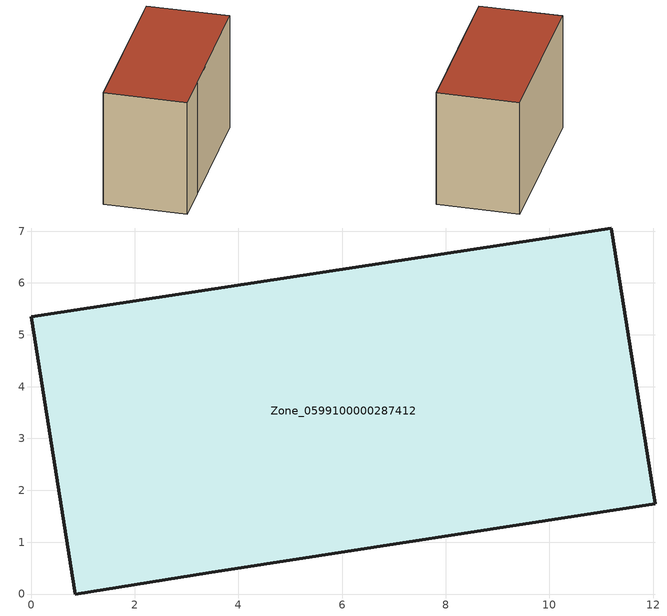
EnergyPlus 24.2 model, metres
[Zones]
Zone_0599100000287412
 floor ground (C_G): 3.43,0.41 0.86,0 0,5.35 11.19,7.06 12.05,1.74 z0
 wall outside (C_F): 11.19,7.06 0,5.35 0.86,0 3.43,0.41 12.05,1.74 11.19,7.06 z0:8.01
 roof outside (C_R): 12.05,1.74 11.19,7.06 0,5.35 0.86,0 3.43,0.41 z8.01
[BUILDING]
Pand.0599100000287412: North Axis=0; Terrain=City; Loads Convergence Tolerance Value=0.04; Temperature Convergence Tolerance Value=0.4; Solar Distribution=FullExterior; Maximum Number of Warmup Days=25; Minimum Number of Warmup Days=1
[Site:Location]
Rotterdam.The.Hague.AP_ZH_NLD Design_Conditions: Latitude=51.96; Longitude=4.45; Time Zone=1; Elevation=-4.5
[SITE:GROUNDTEMPERATURE:BUILDINGSURFACE]
18, 18, 18, 18, 18, 18, 18, 18, 18, 18, 18, 18
[MATERIAL] Thermal Absorptance=0.9; Solar Absorptance=0.7; Visible Absorptance=0.7
Name | Roughness | Thickness | Conductivity | Density | Specific Heat
G.TI.1975-1991 | MediumSmooth | 0.15 | 0.288461 | 540 | 1210
F.TI.1975-1991 | Rough | 0.3 | 0.230769 | 1920 | 840
R.TI.1975-1991 | MediumRough | 0.2 | 0.153846 | 1500 | 1000
[CONSTRUCTION]
C_G: G.TI.1975-1991
C_F: F.TI.1975-1991
C_R: R.TI.1975-1991
[ZONE]
Zone_0599100000287412: Type=1; Multiplier=1; Ceiling Height=Autocalculate; Volume=Autocalculate; Floor Area=autocalculate; Part of Total Floor Area=Yes
[ZONEINFILTRATION:DESIGNFLOWRATE]
Infil_Zone_0599100000287412: Zone or ZoneList or Space or SpaceList=Zone_0599100000287412; Schedule=AlwaysOn; Design Flow Rate Calculation Method=Flow/Area; Flow Rate per Floor Area=0.003; Constant Term Coefficient=1; Temperature Term Coefficient=0; Velocity Term Coefficient=0; Velocity Squared Term Coefficient=0
[HVACTEMPLATE:ZONE:IDEALLOADSAIRSYSTEM]
Zone_0599100000287412: Maximum Heating Supply Air Temperature=50; Minimum Cooling Supply Air Temperature=13; Maximum Heating Supply Air Humidity Ratio=0.0156; Minimum Cooling Supply Air Humidity Ratio=0.0077; Heating Limit=NoLimit; Cooling Limit=NoLimit; Dehumidification Control Type=ConstantSensibleHeatRatio; Cooling Sensible Heat Ratio=0.7; Dehumidification Setpoint=60; Humidification Control Type=None; Humidification Setpoint=30; Outdoor Air Method=None; Outdoor Air Flow Rate per Person=0.00944; Outdoor Air Flow Rate per Zone Floor Area=0; Outdoor Air Flow Rate per Zone=0; Demand Controlled Ventilation Type=None; Outdoor Air Economizer Type=NoEconomizer; Heat Recovery Type=None; Sensible Heat Recovery Effectiveness=0.7; Latent Heat Recovery Effectiveness=0.65
[ZONECONTROL:THERMOSTAT]
ThermostatControl_Zone_0599100000287412: Zone or ZoneList=Zone_0599100000287412; Control Type Schedule=DualSetpointControlType; Control 1=Thermostat_Zone_0599100000287412; Temperature Difference Between Cutout And Setpoint=0
[THERMOSTATSETPOINT:DUALSETPOINT]
Thermostat_Zone_0599100000287412: Heating Setpoint Temperature Schedule=HeatingSetpoint_Zone_0599100000287412; Cooling Setpoint Temperature Schedule=CoolingSetpoint_Zone_0599100000287412
[SCHEDULE:COMPACT]
HeatingSetpoint_Zone_0599100000287412: Through: 12/31, For: AllDays, Until: 24:00, 21
CoolingSetpoint_Zone_0599100000287412: Through: 12/31, For: AllDays, Until: 24:00, 24
DualSetpointControlType: Through: 12/31, For: AllDays, Until: 24:00, 4
AlwaysOn: Through: 12/31, For: AllDays, Until: 24:00, 1
